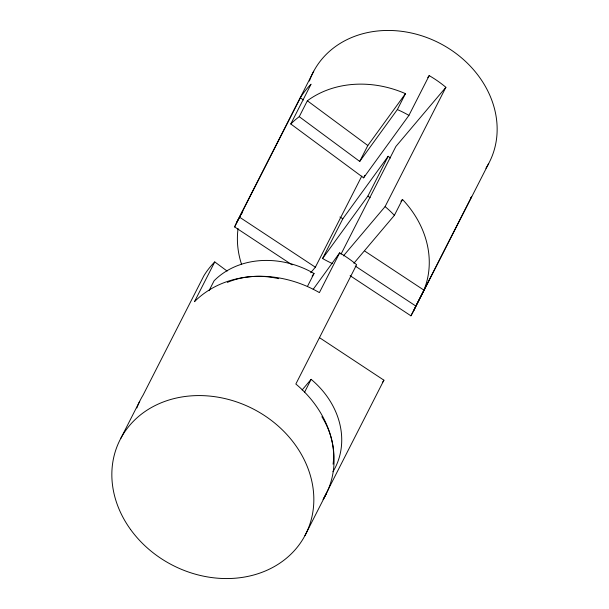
<?xml version="1.0" encoding="UTF-8"?>
<svg xmlns="http://www.w3.org/2000/svg" width="609" height="609" viewBox="0 0 609 609"><rect width="100%" height="100%" fill="white"/><g stroke="black" fill="none" stroke-linecap="round" stroke-linejoin="round"><path stroke-width="0.91" d="M120.749 438.488L139.697 401.301M227.119 271.074L214.749 261.916L194.484 301.683A104.116 87.909 27 0 1 319.39 292.617L339.655 252.849A104.116 87.909 27 0 1 356.63 264.717L295.845 384.02A104.116 87.909 27 0 1 323.128 499.487L383.914 380.183L319.497 337.668M236.901 221.958L313.726 71.215M292.092 264.862L234.64 226.944A98.917 83.517 27 0 1 239.543 217.169L300.336 97.866A98.917 83.517 27 0 1 311.047 84.202L290.782 123.97L363.596 177.836L408.921 115.39L429.185 75.623A98.917 83.517 27 0 1 445.887 87.3L385.101 206.603L343.423 255.909M234.64 226.944L242.747 211.034A98.917 83.517 27 0 0 241.727 213.668M209.047 290.699L214.109 280.757A83.296 70.332 27 0 1 314.038 273.502L307.446 286.42M299.247 116.684L307.355 100.774A98.917 83.517 27 0 1 405.465 93.649L397.357 109.559L359.721 161.423L299.247 116.684A98.917 83.517 27 0 0 290.782 123.97M359.721 161.423L367.821 145.513L405.465 93.649M310.674 272.756L315.363 267.206L361.799 176.07M363.596 177.836L364.867 175.354M332.567 263.644A98.917 83.517 27 0 1 322.58 258.521L342.844 218.753L388.169 156.3L390.445 157.99M322.58 258.521L367.905 196.068L388.169 156.3M341.002 254.174L395.88 146.472L445.887 87.3M353.89 263.255L394.381 215.342L402.488 199.44A98.917 83.517 27 0 1 423.917 290.128L415.818 306.038A98.917 83.517 27 0 1 410.908 315.812L350.099 275.679M304.546 392.257L311.13 379.338A83.296 70.332 27 0 1 332.963 471.709M410.908 315.812L471.693 196.509A98.917 83.517 27 0 1 470.551 198.344M413.549 311.016L488.692 163.509M304.926 535.646L326.508 493.298M427.769 77.571L429.185 75.623M312.12 276.143L314.038 273.502M313.201 289.305L339.655 252.849M400.928 201.282L402.488 199.44M302.14 389.973L311.13 379.338M300.336 97.866L303.495 99.952M364.89 251.174L423.917 290.128M355.214 266.042L415.818 306.038M239.543 217.169L315.363 267.206M307.355 100.774L367.821 145.513M367.905 196.068L370.181 197.758M227.332 282.386A83.296 70.332 27 0 1 278.694 278.663M321.864 416.708A83.296 70.332 27 0 1 333.085 464.187M136.858 407.954A104.116 87.909 27 0 1 143.077 395.112L203.863 275.808A104.116 87.909 27 0 1 214.749 261.916M383.914 380.183A104.116 87.909 27 0 1 382.338 382.658M309.41 81.005A98.917 83.517 27 0 1 437.848 42.31A98.917 83.517 27 0 1 485.921 168.244M397.357 109.559A98.917 83.517 27 0 1 408.921 115.39M241.499 264.177A98.917 83.517 27 0 1 238.073 228.573M385.101 206.603A98.917 83.517 27 0 1 394.381 215.342M342.844 218.753A98.917 83.517 27 0 1 339.913 217.002M130.623 529.556A104.116 87.909 27 0 0 304.744 535.989A104.116 87.909 27 0 0 203.155 395.652A104.116 87.909 27 0 0 130.623 529.556"/></g></svg>
